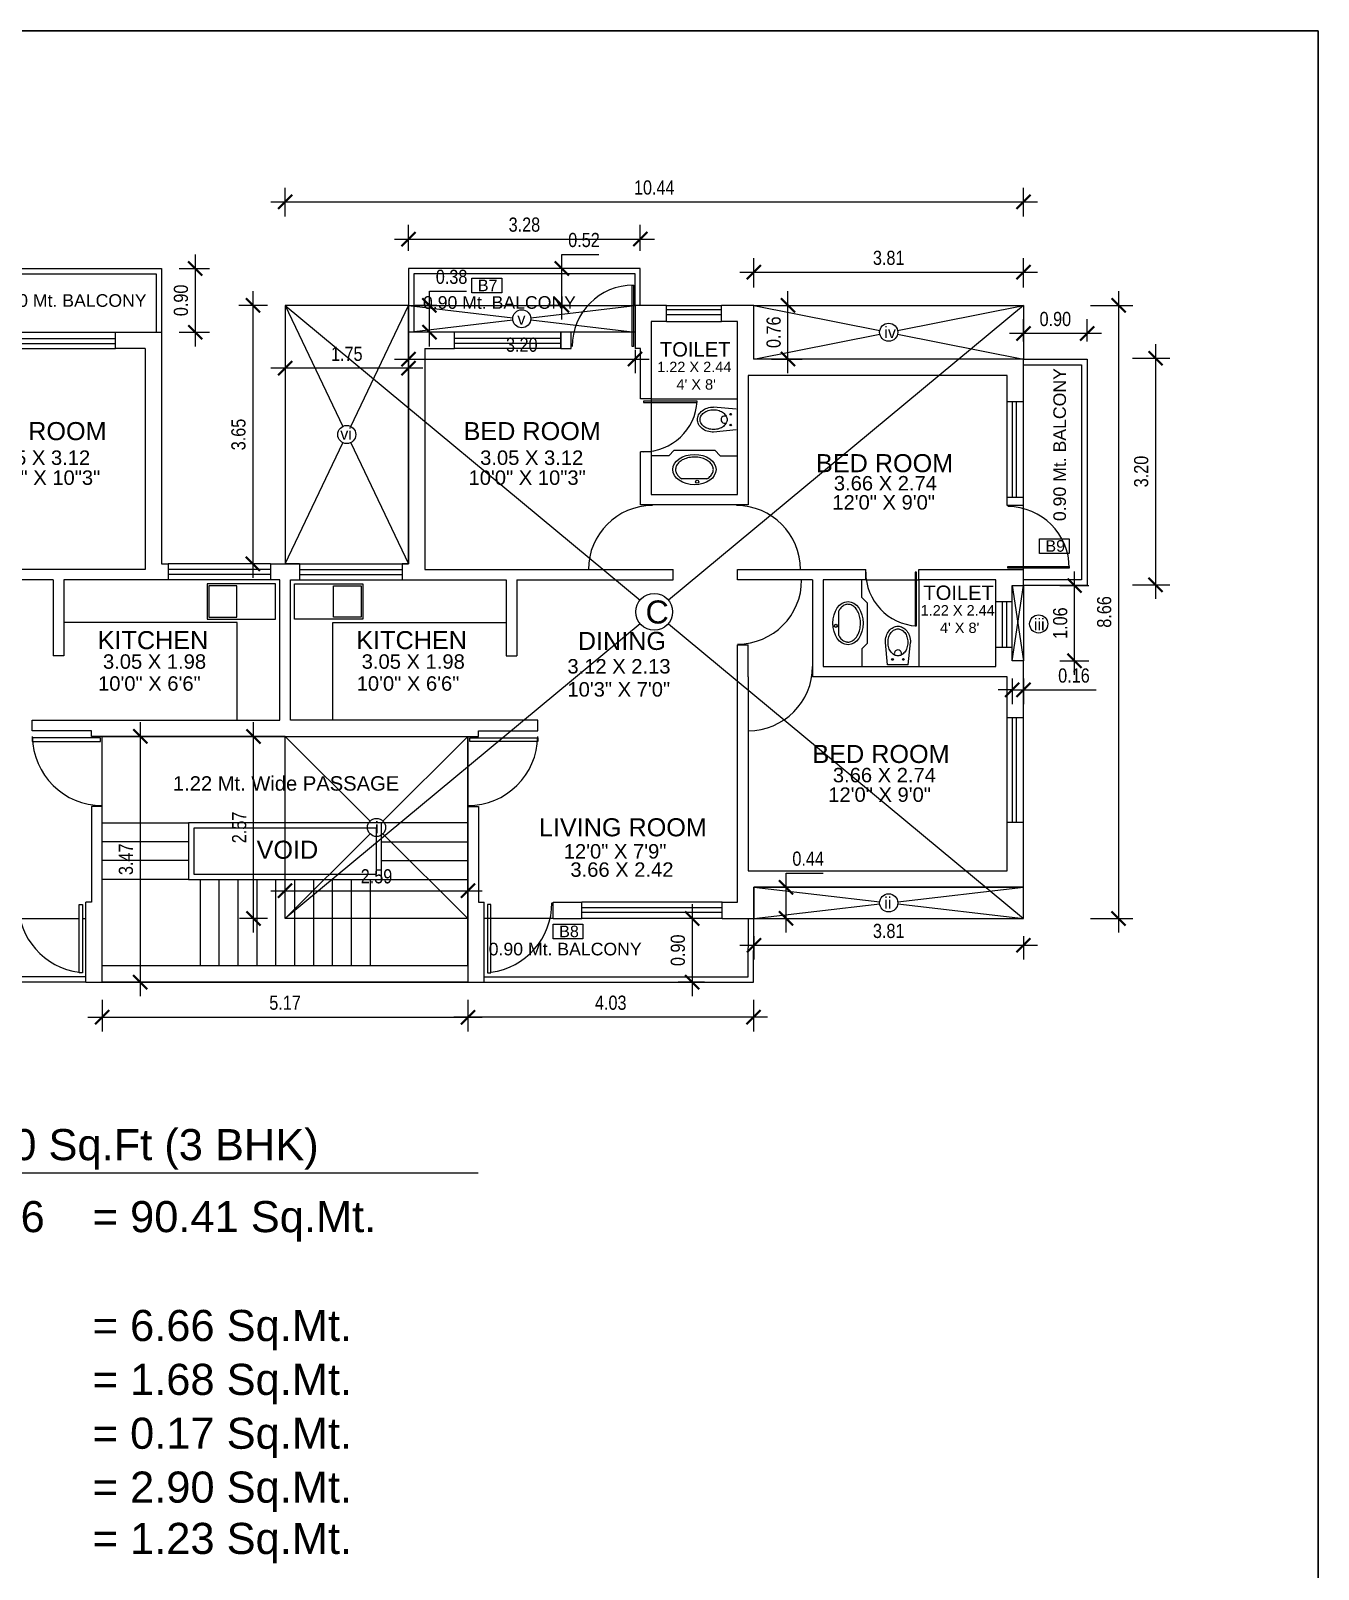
# Model space of a CAD drawing. Header units: metres. Extents: x -1441 to -394, y -133 to 518.
# Drawn here: x -540.41 to -522.22, y -46.44 to -24.71 of the extents above; entities that cross this region are included whole.
import ezdxf

# ---------------------------------------------------------------- set-up
doc = ezdxf.new("R2010")
doc.units = ezdxf.units.M
doc.header["$LTSCALE"] = 25.4
doc.header["$PDMODE"] = 3
doc.layers.get('0').update_dxf_attribs({"linetype": 'CONTINUOUS'})
doc.layers.get('DEFPOINTS').update_dxf_attribs({"linetype": 'CONTINUOUS'})
doc.layers.add('FUR', color=1, linetype='CONTINUOUS')
doc.styles.get("Standard").update_dxf_attribs({"font": 'ARIALN.TTF'})
doc.styles.add('STYLE3', font='arial.ttf')
doc.dimstyles.get("Standard").update_dxf_attribs({"dimscale": 0, "dimtxt": 0.2, "dimasz": 0.2, "dimexe": 0.2, "dimexo": 0.25, "dimgap": 0.1, "dimtad": 1, "dimtoh": 1, "dimzin": 0, "dimdsep": 46, "dimtxsty": 'Standard', "dimblk1": 'ARCHTICK', "dimblk2": 'ARCHTICK', "dimsah": 1, "dimcen": 0, "dimdle": 0.2, "dimclrd": 8, "dimclre": 8, "dimclrt": 3, "dimadec": 0, "dimazin": 0, "dimtfac": 1, "dimtmove": 0, "dimatfit": 3, "dimldrblk": 'ARCHTICK', "dimfxl": 25.4, "dimfrac": 1, "dimtolj": 1, "dimtzin": 0, "dimarcsym": 0})

# ---------------------------------------------------------------- blocks, each defined once
blk = doc.blocks.new('_ARCHTICK')
at = {"color": 0, "linetype": 'ByBlock', "const_width": 0.15}
blk.add_lwpolyline([(-0.5, -0.5), (0.5, 0.5)], dxfattribs=at)
blk = doc.blocks.new('*D97')
at = {"color": 8, "lineweight": -2, "transparency": 16777216}
for p, q in [((-526.382, -29.1), (-526.382, -28.787)), ((-525.482, -29.1), (-525.482, -28.787)), ((-525.282, -28.987), (-526.582, -28.987))]:
    blk.add_line(p, q, dxfattribs=at)
at = {"layer": 'DEFPOINTS', "color": 0, "transparency": 16777216}
for p in [(-526.382, -28.987), (-526.382, -29.35), (-525.482, -29.35)]:
    blk.add_point(p, dxfattribs=at)
at = {"color": 8, "lineweight": -2, "transparency": 16777216, "xscale": 0.2, "yscale": 0.2, "zscale": 0.2, "rotation": 180}
blk.add_blockref('_ARCHTICK', (-526.382, -28.987), dxfattribs=at)
at = {"color": 8, "lineweight": -2, "transparency": 16777216, "xscale": 0.2, "yscale": 0.2, "zscale": 0.2}
blk.add_blockref('_ARCHTICK', (-525.482, -28.987), dxfattribs=at)
at = {"color": 86, "transparency": 16777216, "insert": (-525.932, -28.784), "char_height": 0.2, "attachment_point": 5}
blk.add_mtext('\\A1;0.90', dxfattribs=at)
blk = doc.blocks.new('*D98')
at = {"color": 8, "lineweight": -2, "transparency": 16777216}
for p, q in [((-538.086, -27.87), (-538.086, -29.17)), ((-538.312, -28.07), (-537.886, -28.07)), ((-538.312, -28.97), (-537.886, -28.97))]:
    blk.add_line(p, q, dxfattribs=at)
at = {"layer": 'DEFPOINTS', "color": 0, "transparency": 16777216}
for p in [(-538.562, -28.07), (-538.562, -28.97), (-538.086, -28.97)]:
    blk.add_point(p, dxfattribs=at)
at = {"color": 8, "lineweight": -2, "transparency": 16777216, "xscale": 0.2, "yscale": 0.2, "zscale": 0.2}
for p, rotation in [((-538.086, -28.07), 90), ((-538.086, -28.97), 270)]:
    blk.add_blockref('_ARCHTICK', p, dxfattribs=dict(at, rotation=rotation))
at = {"color": 86, "transparency": 16777216, "insert": (-538.288, -28.52), "char_height": 0.2, "attachment_point": 5, "rotation": 90}
blk.add_mtext('\\A1;0.90', dxfattribs=at)
blk = doc.blocks.new('*D99')
at = {"color": 8, "lineweight": -2, "transparency": 16777216}
for p, q in [((-536.817, -37.001), (-536.817, -36.66)), ((-534.232, -37.001), (-534.232, -36.66)), ((-537.017, -36.86), (-534.032, -36.86))]:
    blk.add_line(p, q, dxfattribs=at)
at = {"layer": 'DEFPOINTS', "color": 0, "transparency": 16777216}
for p in [(-534.232, -36.86), (-536.817, -37.251), (-534.232, -37.251)]:
    blk.add_point(p, dxfattribs=at)
at = {"color": 8, "lineweight": -2, "transparency": 16777216, "xscale": 0.2, "yscale": 0.2, "zscale": 0.2, "rotation": 180}
blk.add_blockref('_ARCHTICK', (-536.817, -36.86), dxfattribs=at)
at = {"color": 8, "lineweight": -2, "transparency": 16777216, "xscale": 0.2, "yscale": 0.2, "zscale": 0.2}
blk.add_blockref('_ARCHTICK', (-534.232, -36.86), dxfattribs=at)
at = {"color": 86, "transparency": 16777216, "insert": (-535.525, -36.657), "char_height": 0.2, "attachment_point": 5}
blk.add_mtext('\\A1;2.59', dxfattribs=at)
blk = doc.blocks.new('*D100')
at = {"color": 8, "lineweight": -2, "transparency": 16777216}
for p, q in [((-537.262, -37.451), (-537.262, -34.48)), ((-537.067, -34.68), (-537.462, -34.68)), ((-537.067, -37.251), (-537.462, -37.251))]:
    blk.add_line(p, q, dxfattribs=at)
at = {"layer": 'DEFPOINTS', "color": 0, "transparency": 16777216}
for p in [(-537.262, -34.68), (-536.817, -34.68), (-536.817, -37.251)]:
    blk.add_point(p, dxfattribs=at)
at = {"color": 8, "lineweight": -2, "transparency": 16777216, "xscale": 0.2, "yscale": 0.2, "zscale": 0.2}
for p, rotation in [((-537.262, -34.68), 90), ((-537.262, -37.251), 270)]:
    blk.add_blockref('_ARCHTICK', p, dxfattribs=dict(at, rotation=rotation))
at = {"color": 86, "transparency": 16777216, "insert": (-537.465, -35.966), "char_height": 0.2, "attachment_point": 5, "rotation": 90}
blk.add_mtext('\\A1;2.57', dxfattribs=at)
blk = doc.blocks.new('*D101')
at = {"color": 8, "lineweight": -2, "transparency": 16777216}
for p, q in [((-537.272, -28.39), (-537.272, -32.44)), ((-537.067, -28.59), (-537.472, -28.59)), ((-537.067, -32.24), (-537.472, -32.24))]:
    blk.add_line(p, q, dxfattribs=at)
at = {"layer": 'DEFPOINTS', "color": 0, "transparency": 16777216}
for p in [(-536.817, -28.59), (-537.272, -32.24), (-536.817, -32.24)]:
    blk.add_point(p, dxfattribs=at)
at = {"color": 8, "lineweight": -2, "transparency": 16777216, "xscale": 0.2, "yscale": 0.2, "zscale": 0.2}
for p, rotation in [((-537.272, -28.59), 90), ((-537.272, -32.24), 270)]:
    blk.add_blockref('_ARCHTICK', p, dxfattribs=dict(at, rotation=rotation))
at = {"color": 86, "transparency": 16777216, "insert": (-537.475, -30.415), "char_height": 0.2, "attachment_point": 5, "rotation": 90}
blk.add_mtext('\\A1;3.65', dxfattribs=at)
blk = doc.blocks.new('*D102')
at = {"color": 8, "lineweight": -2, "transparency": 16777216}
for p, q in [((-536.817, -29.22), (-536.817, -29.678)), ((-535.072, -29.22), (-535.072, -29.678)), ((-534.872, -29.478), (-537.017, -29.478))]:
    blk.add_line(p, q, dxfattribs=at)
at = {"layer": 'DEFPOINTS', "color": 0, "transparency": 16777216}
for p in [(-536.817, -28.97), (-535.072, -28.97), (-536.817, -29.478)]:
    blk.add_point(p, dxfattribs=at)
at = {"color": 8, "lineweight": -2, "transparency": 16777216, "xscale": 0.2, "yscale": 0.2, "zscale": 0.2, "rotation": 180}
blk.add_blockref('_ARCHTICK', (-536.817, -29.478), dxfattribs=at)
at = {"color": 8, "lineweight": -2, "transparency": 16777216, "xscale": 0.2, "yscale": 0.2, "zscale": 0.2}
blk.add_blockref('_ARCHTICK', (-535.072, -29.478), dxfattribs=at)
at = {"color": 86, "transparency": 16777216, "insert": (-535.945, -29.276), "char_height": 0.2, "attachment_point": 5}
blk.add_mtext('\\A1;1.75', dxfattribs=at)
blk = doc.blocks.new('*D103')
at = {"color": 8, "lineweight": -2, "transparency": 16777216}
for p, q in [((-535.072, -29.22), (-535.072, -29.55)), ((-531.872, -29.22), (-531.872, -29.55)), ((-535.272, -29.35), (-531.672, -29.35))]:
    blk.add_line(p, q, dxfattribs=at)
at = {"layer": 'DEFPOINTS', "color": 0, "transparency": 16777216}
for p in [(-535.072, -28.97), (-531.872, -28.97), (-531.872, -29.35)]:
    blk.add_point(p, dxfattribs=at)
at = {"color": 8, "lineweight": -2, "transparency": 16777216, "xscale": 0.2, "yscale": 0.2, "zscale": 0.2, "rotation": 180}
blk.add_blockref('_ARCHTICK', (-535.072, -29.35), dxfattribs=at)
at = {"color": 8, "lineweight": -2, "transparency": 16777216, "xscale": 0.2, "yscale": 0.2, "zscale": 0.2}
blk.add_blockref('_ARCHTICK', (-531.872, -29.35), dxfattribs=at)
at = {"color": 86, "transparency": 16777216, "insert": (-533.472, -29.148), "char_height": 0.2, "attachment_point": 5}
blk.add_mtext('\\A1;3.20', dxfattribs=at)
blk = doc.blocks.new('*D104')
at = {"color": 8, "lineweight": -2, "transparency": 16777216}
for p, q in [((-530.192, -28.34), (-530.192, -27.922)), ((-526.382, -28.34), (-526.382, -27.922)), ((-530.392, -28.122), (-526.182, -28.122))]:
    blk.add_line(p, q, dxfattribs=at)
at = {"layer": 'DEFPOINTS', "color": 0, "transparency": 16777216}
for p in [(-526.382, -28.122), (-530.192, -28.59), (-526.382, -28.59)]:
    blk.add_point(p, dxfattribs=at)
at = {"color": 8, "lineweight": -2, "transparency": 16777216, "xscale": 0.2, "yscale": 0.2, "zscale": 0.2, "rotation": 180}
blk.add_blockref('_ARCHTICK', (-530.192, -28.122), dxfattribs=at)
at = {"color": 8, "lineweight": -2, "transparency": 16777216, "xscale": 0.2, "yscale": 0.2, "zscale": 0.2}
blk.add_blockref('_ARCHTICK', (-526.382, -28.122), dxfattribs=at)
at = {"color": 86, "transparency": 16777216, "insert": (-528.287, -27.92), "char_height": 0.2, "attachment_point": 5}
blk.add_mtext('\\A1;3.81', dxfattribs=at)
blk = doc.blocks.new('*D105')
at = {"color": 8, "lineweight": -2, "transparency": 16777216}
for p, q in [((-529.71, -29.55), (-529.71, -28.39)), ((-529.942, -28.59), (-529.51, -28.59)), ((-529.942, -29.35), (-529.51, -29.35))]:
    blk.add_line(p, q, dxfattribs=at)
at = {"layer": 'DEFPOINTS', "color": 0, "transparency": 16777216}
for p in [(-530.192, -28.59), (-529.71, -28.59), (-530.192, -29.35)]:
    blk.add_point(p, dxfattribs=at)
at = {"color": 8, "lineweight": -2, "transparency": 16777216, "xscale": 0.2, "yscale": 0.2, "zscale": 0.2}
for p, rotation in [((-529.71, -28.59), 90), ((-529.71, -29.35), 270)]:
    blk.add_blockref('_ARCHTICK', p, dxfattribs=dict(at, rotation=rotation))
at = {"color": 86, "transparency": 16777216, "insert": (-529.912, -28.97), "char_height": 0.2, "attachment_point": 5, "rotation": 90}
blk.add_mtext('\\A1;0.76', dxfattribs=at)
blk = doc.blocks.new('*D106')
at = {"color": 8, "lineweight": -2, "transparency": 16777216}
for p, q in [((-530.192, -37.501), (-530.192, -37.831)), ((-526.382, -37.501), (-526.382, -37.831)), ((-530.392, -37.631), (-526.182, -37.631))]:
    blk.add_line(p, q, dxfattribs=at)
at = {"layer": 'DEFPOINTS', "color": 0, "transparency": 16777216}
for p in [(-530.192, -37.251), (-526.382, -37.251), (-526.382, -37.631)]:
    blk.add_point(p, dxfattribs=at)
at = {"color": 8, "lineweight": -2, "transparency": 16777216, "xscale": 0.2, "yscale": 0.2, "zscale": 0.2, "rotation": 180}
blk.add_blockref('_ARCHTICK', (-530.192, -37.631), dxfattribs=at)
at = {"color": 8, "lineweight": -2, "transparency": 16777216, "xscale": 0.2, "yscale": 0.2, "zscale": 0.2}
blk.add_blockref('_ARCHTICK', (-526.382, -37.631), dxfattribs=at)
at = {"color": 86, "transparency": 16777216, "insert": (-528.287, -37.429), "char_height": 0.2, "attachment_point": 5}
blk.add_mtext('\\A1;3.81', dxfattribs=at)
blk = doc.blocks.new('*D107')
at = {"color": 8, "lineweight": -2, "transparency": 16777216}
for p, q in [((-529.738, -36.81), (-529.738, -36.61)), ((-529.738, -36.61), (-529.212, -36.61)), ((-529.942, -36.81), (-529.538, -36.81)), ((-529.738, -37.451), (-529.738, -36.81)), ((-529.942, -37.251), (-529.538, -37.251))]:
    blk.add_line(p, q, dxfattribs=at)
at = {"layer": 'DEFPOINTS', "color": 0, "transparency": 16777216}
for p in [(-530.192, -36.81), (-529.738, -36.81), (-530.192, -37.251)]:
    blk.add_point(p, dxfattribs=at)
at = {"color": 8, "lineweight": -2, "transparency": 16777216, "xscale": 0.2, "yscale": 0.2, "zscale": 0.2}
for p, rotation in [((-529.738, -36.81), 90), ((-529.738, -37.251), 270)]:
    blk.add_blockref('_ARCHTICK', p, dxfattribs=dict(at, rotation=rotation))
at = {"color": 86, "transparency": 16777216, "insert": (-529.425, -36.408), "char_height": 0.2, "attachment_point": 5}
blk.add_mtext('\\A1;0.44', dxfattribs=at)
blk = doc.blocks.new('*D108')
at = {"color": 8, "lineweight": -2, "transparency": 16777216}
for p, q in [((-526.542, -33.86), (-526.542, -34.223)), ((-526.382, -33.86), (-526.382, -34.223)), ((-526.542, -34.023), (-526.742, -34.023)), ((-526.542, -34.023), (-526.382, -34.023)), ((-526.382, -34.023), (-525.356, -34.023))]:
    blk.add_line(p, q, dxfattribs=at)
at = {"layer": 'DEFPOINTS', "color": 0, "transparency": 16777216}
for p in [(-526.542, -33.61), (-526.382, -33.61), (-526.382, -34.023)]:
    blk.add_point(p, dxfattribs=at)
at = {"color": 8, "lineweight": -2, "transparency": 16777216, "xscale": 0.2, "yscale": 0.2, "zscale": 0.2}
blk.add_blockref('_ARCHTICK', (-526.542, -34.023), dxfattribs=at)
at = {"color": 8, "lineweight": -2, "transparency": 16777216, "xscale": 0.2, "yscale": 0.2, "zscale": 0.2, "rotation": 180}
blk.add_blockref('_ARCHTICK', (-526.382, -34.023), dxfattribs=at)
at = {"color": 86, "transparency": 16777216, "insert": (-525.669, -33.821), "char_height": 0.2, "attachment_point": 5}
blk.add_mtext('\\A1;0.16', dxfattribs=at)
blk = doc.blocks.new('*D109')
at = {"color": 8, "lineweight": -2, "transparency": 16777216}
for p, q in [((-525.661, -33.81), (-525.661, -32.35)), ((-525.869, -32.55), (-525.461, -32.55)), ((-525.869, -33.61), (-525.461, -33.61))]:
    blk.add_line(p, q, dxfattribs=at)
at = {"layer": 'DEFPOINTS', "color": 0, "transparency": 16777216}
for p in [(-526.119, -32.55), (-525.661, -32.55), (-526.119, -33.61)]:
    blk.add_point(p, dxfattribs=at)
at = {"color": 8, "lineweight": -2, "transparency": 16777216, "xscale": 0.2, "yscale": 0.2, "zscale": 0.2}
for p, rotation in [((-525.661, -32.55), 90), ((-525.661, -33.61), 270)]:
    blk.add_blockref('_ARCHTICK', p, dxfattribs=dict(at, rotation=rotation))
at = {"color": 86, "transparency": 16777216, "insert": (-525.863, -33.08), "char_height": 0.2, "attachment_point": 5, "rotation": 90}
blk.add_mtext('\\A1;1.06', dxfattribs=at)
blk = doc.blocks.new('*D110')
at = {"color": 8, "lineweight": -2, "transparency": 16777216}
for p, q in [((-536.817, -27.337), (-536.817, -26.928)), ((-526.382, -27.337), (-526.382, -26.928)), ((-537.017, -27.128), (-526.182, -27.128))]:
    blk.add_line(p, q, dxfattribs=at)
at = {"layer": 'DEFPOINTS', "color": 0, "transparency": 16777216}
for p in [(-526.382, -27.128), (-536.817, -27.587), (-526.382, -27.587)]:
    blk.add_point(p, dxfattribs=at)
at = {"color": 8, "lineweight": -2, "transparency": 16777216, "xscale": 0.2, "yscale": 0.2, "zscale": 0.2, "rotation": 180}
blk.add_blockref('_ARCHTICK', (-536.817, -27.128), dxfattribs=at)
at = {"color": 8, "lineweight": -2, "transparency": 16777216, "xscale": 0.2, "yscale": 0.2, "zscale": 0.2}
blk.add_blockref('_ARCHTICK', (-526.382, -27.128), dxfattribs=at)
at = {"color": 86, "transparency": 16777216, "insert": (-531.6, -26.926), "char_height": 0.2, "attachment_point": 5}
blk.add_mtext('\\A1;10.44', dxfattribs=at)
blk = doc.blocks.new('*D111')
at = {"color": 8, "lineweight": -2, "transparency": 16777216}
for p, q in [((-525.039, -28.39), (-525.039, -37.451)), ((-525.433, -28.59), (-524.839, -28.59)), ((-525.433, -37.251), (-524.839, -37.251))]:
    blk.add_line(p, q, dxfattribs=at)
at = {"layer": 'DEFPOINTS', "color": 0, "transparency": 16777216}
for p in [(-525.683, -28.59), (-525.683, -37.251), (-525.039, -37.251)]:
    blk.add_point(p, dxfattribs=at)
at = {"color": 8, "lineweight": -2, "transparency": 16777216, "xscale": 0.2, "yscale": 0.2, "zscale": 0.2}
for p, rotation in [((-525.039, -28.59), 90), ((-525.039, -37.251), 270)]:
    blk.add_blockref('_ARCHTICK', p, dxfattribs=dict(at, rotation=rotation))
at = {"color": 86, "transparency": 16777216, "insert": (-525.241, -32.921), "char_height": 0.2, "attachment_point": 5, "rotation": 90}
blk.add_mtext('\\A1;8.66', dxfattribs=at)
blk = doc.blocks.new('*D112')
at = {"color": 8, "lineweight": -2, "transparency": 16777216}
for p, q in [((-539.402, -38.401), (-539.402, -38.846)), ((-534.232, -38.401), (-534.232, -38.846)), ((-539.602, -38.646), (-534.032, -38.646))]:
    blk.add_line(p, q, dxfattribs=at)
at = {"layer": 'DEFPOINTS', "color": 0, "transparency": 16777216}
for p in [(-539.402, -38.151), (-534.232, -38.151), (-534.232, -38.646)]:
    blk.add_point(p, dxfattribs=at)
at = {"color": 8, "lineweight": -2, "transparency": 16777216, "xscale": 0.2, "yscale": 0.2, "zscale": 0.2, "rotation": 180}
blk.add_blockref('_ARCHTICK', (-539.402, -38.646), dxfattribs=at)
at = {"color": 8, "lineweight": -2, "transparency": 16777216, "xscale": 0.2, "yscale": 0.2, "zscale": 0.2}
blk.add_blockref('_ARCHTICK', (-534.232, -38.646), dxfattribs=at)
at = {"color": 86, "transparency": 16777216, "insert": (-536.817, -38.443), "char_height": 0.2, "attachment_point": 5}
blk.add_mtext('\\A1;5.17', dxfattribs=at)
blk = doc.blocks.new('*D113')
at = {"color": 8, "lineweight": -2, "transparency": 16777216}
for p, q in [((-538.863, -34.48), (-538.863, -38.351)), ((-539.152, -34.68), (-538.663, -34.68)), ((-539.152, -38.151), (-538.663, -38.151))]:
    blk.add_line(p, q, dxfattribs=at)
at = {"layer": 'DEFPOINTS', "color": 0, "transparency": 16777216}
for p in [(-539.402, -34.68), (-539.402, -38.151), (-538.863, -38.151)]:
    blk.add_point(p, dxfattribs=at)
at = {"color": 8, "lineweight": -2, "transparency": 16777216, "xscale": 0.2, "yscale": 0.2, "zscale": 0.2}
for p, rotation in [((-538.863, -34.68), 90), ((-538.863, -38.151), 270)]:
    blk.add_blockref('_ARCHTICK', p, dxfattribs=dict(at, rotation=rotation))
at = {"color": 86, "transparency": 16777216, "insert": (-539.065, -36.416), "char_height": 0.2, "attachment_point": 5, "rotation": 90}
blk.add_mtext('\\A1;3.47', dxfattribs=at)
blk = doc.blocks.new('*D114')
at = {"color": 8, "lineweight": -2, "transparency": 16777216}
for p, q in [((-534.232, -38.401), (-534.232, -38.846)), ((-530.198, -38.401), (-530.198, -38.846)), ((-529.998, -38.646), (-534.432, -38.646))]:
    blk.add_line(p, q, dxfattribs=at)
at = {"layer": 'DEFPOINTS', "color": 0, "transparency": 16777216}
for p in [(-534.232, -38.151), (-530.198, -38.151), (-534.232, -38.646)]:
    blk.add_point(p, dxfattribs=at)
at = {"color": 8, "lineweight": -2, "transparency": 16777216, "xscale": 0.2, "yscale": 0.2, "zscale": 0.2, "rotation": 180}
blk.add_blockref('_ARCHTICK', (-534.232, -38.646), dxfattribs=at)
at = {"color": 8, "lineweight": -2, "transparency": 16777216, "xscale": 0.2, "yscale": 0.2, "zscale": 0.2}
blk.add_blockref('_ARCHTICK', (-530.198, -38.646), dxfattribs=at)
at = {"color": 86, "transparency": 16777216, "insert": (-532.215, -38.443), "char_height": 0.2, "attachment_point": 5}
blk.add_mtext('\\A1;4.03', dxfattribs=at)
blk = doc.blocks.new('*D115')
at = {"color": 8, "lineweight": -2, "transparency": 16777216}
for p, q in [((-531.064, -37.051), (-531.064, -38.351)), ((-530.889, -37.251), (-531.264, -37.251)), ((-530.889, -38.151), (-531.264, -38.151))]:
    blk.add_line(p, q, dxfattribs=at)
at = {"layer": 'DEFPOINTS', "color": 0, "transparency": 16777216}
for p in [(-530.639, -37.251), (-531.064, -38.151), (-530.639, -38.151)]:
    blk.add_point(p, dxfattribs=at)
at = {"color": 8, "lineweight": -2, "transparency": 16777216, "xscale": 0.2, "yscale": 0.2, "zscale": 0.2}
for p, rotation in [((-531.064, -37.251), 90), ((-531.064, -38.151), 270)]:
    blk.add_blockref('_ARCHTICK', p, dxfattribs=dict(at, rotation=rotation))
at = {"color": 86, "transparency": 16777216, "insert": (-531.266, -37.701), "char_height": 0.2, "attachment_point": 5, "rotation": 90}
blk.add_mtext('\\A1;0.90', dxfattribs=at)
blk = doc.blocks.new('*D116')
at = {"color": 8, "lineweight": -2, "transparency": 16777216}
for p, q in [((-535.072, -27.82), (-535.072, -27.454)), ((-531.797, -27.82), (-531.797, -27.454)), ((-535.272, -27.654), (-531.597, -27.654))]:
    blk.add_line(p, q, dxfattribs=at)
at = {"layer": 'DEFPOINTS', "color": 0, "transparency": 16777216}
for p in [(-531.797, -27.654), (-535.072, -28.07), (-531.797, -28.07)]:
    blk.add_point(p, dxfattribs=at)
at = {"color": 8, "lineweight": -2, "transparency": 16777216, "xscale": 0.2, "yscale": 0.2, "zscale": 0.2, "rotation": 180}
blk.add_blockref('_ARCHTICK', (-535.072, -27.654), dxfattribs=at)
at = {"color": 8, "lineweight": -2, "transparency": 16777216, "xscale": 0.2, "yscale": 0.2, "zscale": 0.2}
blk.add_blockref('_ARCHTICK', (-531.797, -27.654), dxfattribs=at)
at = {"color": 86, "transparency": 16777216, "insert": (-533.435, -27.451), "char_height": 0.2, "attachment_point": 5}
blk.add_mtext('\\A1;3.28', dxfattribs=at)
blk = doc.blocks.new('*D117')
at = {"color": 8, "lineweight": -2, "transparency": 16777216}
for p, q in [((-534.777, -28.59), (-534.777, -28.39)), ((-534.777, -28.39), (-534.251, -28.39)), ((-534.672, -28.59), (-534.977, -28.59)), ((-534.777, -29.17), (-534.777, -28.59)), ((-534.672, -28.97), (-534.977, -28.97))]:
    blk.add_line(p, q, dxfattribs=at)
at = {"layer": 'DEFPOINTS', "color": 0, "transparency": 16777216}
for p in [(-534.777, -28.59), (-534.422, -28.59), (-534.422, -28.97)]:
    blk.add_point(p, dxfattribs=at)
at = {"color": 8, "lineweight": -2, "transparency": 16777216, "xscale": 0.2, "yscale": 0.2, "zscale": 0.2}
for p, rotation in [((-534.777, -28.59), 90), ((-534.777, -28.97), 270)]:
    blk.add_blockref('_ARCHTICK', p, dxfattribs=dict(at, rotation=rotation))
at = {"color": 86, "transparency": 16777216, "insert": (-534.464, -28.188), "char_height": 0.2, "attachment_point": 5}
blk.add_mtext('\\A1;0.38', dxfattribs=at)
blk = doc.blocks.new('*D118')
at = {"color": 8, "lineweight": -2, "transparency": 16777216}
for p, q in [((-532.905, -28.07), (-532.905, -27.87)), ((-532.905, -27.87), (-532.381, -27.87)), ((-532.786, -28.07), (-533.105, -28.07)), ((-532.905, -28.79), (-532.905, -28.07)), ((-532.786, -28.59), (-533.105, -28.59))]:
    blk.add_line(p, q, dxfattribs=at)
at = {"layer": 'DEFPOINTS', "color": 0, "transparency": 16777216}
for p in [(-532.905, -28.07), (-532.536, -28.07), (-532.536, -28.59)]:
    blk.add_point(p, dxfattribs=at)
at = {"color": 8, "lineweight": -2, "transparency": 16777216, "xscale": 0.2, "yscale": 0.2, "zscale": 0.2}
for p, rotation in [((-532.905, -28.07), 90), ((-532.905, -28.59), 270)]:
    blk.add_blockref('_ARCHTICK', p, dxfattribs=dict(at, rotation=rotation))
at = {"color": 86, "transparency": 16777216, "insert": (-532.593, -27.668), "char_height": 0.2, "attachment_point": 5}
blk.add_mtext('\\A1;0.52', dxfattribs=at)
blk = doc.blocks.new('*D119')
at = {"color": 8, "lineweight": -2, "transparency": 16777216}
for p, q in [((-524.841, -29.338), (-524.316, -29.338)), ((-524.516, -29.138), (-524.516, -32.738)), ((-524.841, -32.538), (-524.316, -32.538))]:
    blk.add_line(p, q, dxfattribs=at)
at = {"layer": 'DEFPOINTS', "color": 0, "transparency": 16777216}
for p in [(-525.091, -29.338), (-525.091, -32.538), (-524.516, -32.538)]:
    blk.add_point(p, dxfattribs=at)
at = {"color": 8, "lineweight": -2, "transparency": 16777216, "xscale": 0.2, "yscale": 0.2, "zscale": 0.2}
for p, rotation in [((-524.516, -29.338), 90), ((-524.516, -32.538), 270)]:
    blk.add_blockref('_ARCHTICK', p, dxfattribs=dict(at, rotation=rotation))
at = {"color": 86, "transparency": 16777216, "insert": (-524.718, -30.938), "char_height": 0.2, "attachment_point": 5, "rotation": 90}
blk.add_mtext('\\A1;3.20', dxfattribs=at)

msp = doc.modelspace()

# ---------------------------------------------------------------- linework, layer by layer
at = {"color": 8}
for p, q in [((-536.817, -28.59), (-536, -30.3)), ((-536.817, -28.59), (-531.8, -32.755)), ((-535.889, -30.3), (-535.072, -28.59)), ((-535.072, -28.59), (-533.599, -28.765)), ((-533.345, -28.765), (-531.872, -28.59)), ((-531.426, -28.59), (-530.65, -28.59)), ((-526.382, -28.59), (-531.4, -32.755)), ((-530.192, -28.59), (-528.413, -28.945)), ((-528.161, -28.945), (-526.382, -28.59)), ((-535.072, -28.97), (-533.599, -28.795)), ((-533.345, -28.795), (-531.872, -28.97)), ((-531.426, -28.82), (-530.65, -28.82)), ((-532.918, -29.2), (-532.918, -28.97)), ((-531.914, -28.97), (-532.772, -28.97)), ((-531.872, -28.97), (-531.893, -28.97)), ((-530.192, -29.35), (-528.413, -28.995)), ((-528.161, -28.995), (-526.382, -29.35)), ((-531.642, -29.91), (-531.642, -30.66)), ((-531.642, -29.91), (-530.422, -29.91)), ((-526.612, -31.303), (-526.612, -29.955)), ((-526.382, -31.303), (-526.382, -29.955)), ((-536.817, -32.24), (-536, -30.531)), ((-535.889, -30.531), (-535.072, -32.24)), ((-531.394, -30.714), (-531.318, -30.637)), ((-531.318, -30.637), (-530.746, -30.637)), ((-530.67, -30.714), (-530.746, -30.637)), ((-531.394, -30.714), (-531.642, -30.714)), ((-530.67, -30.714), (-530.422, -30.714)), ((-537.023, -32.24), (-538.47, -32.24)), ((-536.611, -32.24), (-535.164, -32.24)), ((-537.023, -32.47), (-538.47, -32.47)), ((-536.611, -32.47), (-535.164, -32.47)), ((-528.666, -32.718), (-528.666, -32.47)), ((-528.612, -32.47), (-527.862, -32.47)), ((-527.862, -32.47), (-527.862, -33.69)), ((-526.542, -33.61), (-526.382, -32.55)), ((-526.542, -32.55), (-526.382, -33.61)), ((-528.666, -32.718), (-528.589, -32.794)), ((-528.589, -32.794), (-528.589, -33.366)), ((-526.772, -33.422), (-526.772, -32.779)), ((-526.542, -33.422), (-526.542, -32.779)), ((-531.8, -33.087), (-536.817, -37.251)), ((-531.4, -33.087), (-526.382, -37.251)), ((-528.666, -33.442), (-528.589, -33.366)), ((-528.666, -33.442), (-528.666, -33.69)), ((-526.612, -35.894), (-526.612, -34.415)), ((-526.382, -35.894), (-526.382, -34.415)), ((-539.402, -35.67), (-539.402, -34.68)), ((-536.817, -34.68), (-535.615, -35.875)), ((-535.434, -35.875), (-534.232, -34.68)), ((-534.232, -35.67), (-534.232, -34.68)), ((-539.402, -35.9), (-538.182, -35.9)), ((-536.817, -37.251), (-535.615, -36.056)), ((-534.232, -35.9), (-535.452, -35.9)), ((-534.232, -35.9), (-535.452, -35.9)), ((-535.434, -36.056), (-534.232, -37.251)), ((-538.182, -36.167), (-539.402, -36.167)), ((-535.452, -36.167), (-534.232, -36.167)), ((-538.182, -36.434), (-539.402, -36.434)), ((-535.452, -36.434), (-534.232, -36.434)), ((-538.182, -36.701), (-539.402, -36.701)), ((-538.019, -36.701), (-538.019, -37.921)), ((-537.752, -36.701), (-537.752, -37.921)), ((-537.485, -36.701), (-537.485, -37.921)), ((-537.218, -36.701), (-537.218, -37.921)), ((-536.951, -36.701), (-536.951, -37.921)), ((-536.684, -36.701), (-536.684, -37.921)), ((-536.417, -36.701), (-536.417, -37.921)), ((-536.15, -36.701), (-536.15, -37.921)), ((-535.883, -36.701), (-535.883, -37.921)), ((-535.616, -36.701), (-535.616, -37.921)), ((-535.452, -36.701), (-534.232, -36.701)), ((-530.192, -36.81), (-528.414, -37.016)), ((-528.16, -37.016), (-526.382, -36.81)), ((-530.639, -37.021), (-532.621, -37.021)), ((-530.192, -37.251), (-528.414, -37.045)), ((-528.16, -37.045), (-526.382, -37.251)), ((-540.605, -37.251), (-539.727, -37.251)), ((-539.679, -37.251), (-539.632, -37.251)), ((-533.029, -37.251), (-534.002, -37.251)), ((-530.639, -37.251), (-532.621, -37.251)), ((-539.632, -38.151), (-543.442, -38.151)), ((-533.718, -38.151), (-530.198, -38.151))]:
    msp.add_line(p, q, dxfattribs=at)
at = {"color": 7}
for p, q in [((-531.426, -28.59), (-531.872, -28.59)), ((-531.872, -28.59), (-531.872, -29.2)), ((-531.426, -28.82), (-531.426, -28.59)), ((-530.192, -28.59), (-530.65, -28.59)), ((-530.65, -28.82), (-530.65, -28.59)), ((-530.192, -29.35), (-530.192, -28.59)), ((-539.212, -28.97), (-538.562, -28.97)), ((-539.212, -29.2), (-539.212, -28.97)), ((-538.562, -28.97), (-538.562, -32.24)), ((-535.072, -28.97), (-535.072, -32.24)), ((-534.422, -28.97), (-535.072, -28.97)), ((-534.422, -29.2), (-534.422, -28.97)), ((-538.792, -29.2), (-539.212, -29.2)), ((-534.842, -29.2), (-534.422, -29.2)), ((-531.792, -29.2), (-531.872, -29.2)), ((-526.382, -29.35), (-530.192, -29.35)), ((-526.382, -29.955), (-526.382, -29.35)), ((-531.642, -29.91), (-531.792, -29.91)), ((-526.382, -29.955), (-526.612, -29.955)), ((-531.642, -30.66), (-531.792, -30.66)), ((-530.856, -31.041), (-531.208, -31.041)), ((-526.382, -31.303), (-526.612, -31.303)), ((-526.612, -31.42), (-526.612, -31.303)), ((-526.382, -31.42), (-526.612, -31.42)), ((-526.382, -32.28), (-526.382, -31.303)), ((-538.562, -32.24), (-538.47, -32.24)), ((-538.47, -32.24), (-538.47, -32.47)), ((-537.023, -32.24), (-536.817, -32.24)), ((-537.023, -32.24), (-537.023, -32.47)), ((-536.611, -32.24), (-536.817, -32.24)), ((-536.611, -32.24), (-536.611, -32.47)), ((-535.072, -32.24), (-535.164, -32.24)), ((-535.164, -32.24), (-535.164, -32.47)), ((-531.332, -32.47), (-531.332, -32.32)), ((-528.612, -32.47), (-528.612, -32.32)), ((-527.862, -32.47), (-527.862, -32.32)), ((-526.382, -32.55), (-526.382, -32.301)), ((-540.092, -32.47), (-542.302, -32.47)), ((-540.092, -32.47), (-540.092, -33.54)), ((-533.542, -32.47), (-531.332, -32.47)), ((-533.542, -32.47), (-533.542, -33.54)), ((-529.362, -32.47), (-529.362, -33.84)), ((-526.542, -32.779), (-526.542, -32.55)), ((-526.542, -32.55), (-526.382, -32.55)), ((-528.993, -33.256), (-528.993, -32.904)), ((-530.422, -37.021), (-530.422, -33.387)), ((-530.422, -33.387), (-530.272, -33.387)), ((-530.272, -33.84), (-530.272, -33.387)), ((-526.542, -33.422), (-526.772, -33.422)), ((-526.542, -33.61), (-526.542, -33.422)), ((-539.942, -33.54), (-540.092, -33.54)), ((-533.692, -33.54), (-533.542, -33.54)), ((-526.382, -33.61), (-526.542, -33.61)), ((-526.382, -34.415), (-526.382, -33.61)), ((-526.382, -34.415), (-526.612, -34.415)), ((-539.552, -34.68), (-539.552, -34.6)), ((-536.817, -34.68), (-539.552, -34.68)), ((-536.817, -34.68), (-534.082, -34.68)), ((-534.082, -34.68), (-534.082, -34.6)), ((-539.552, -35.67), (-539.552, -37.021)), ((-539.402, -35.67), (-539.552, -35.67)), ((-539.402, -37.921), (-539.402, -35.67)), ((-534.232, -35.67), (-534.082, -35.67)), ((-534.232, -37.921), (-534.232, -35.67)), ((-534.082, -35.67), (-534.082, -37.021)), ((-526.382, -35.894), (-526.612, -35.894)), ((-526.382, -36.81), (-526.382, -35.894)), ((-530.192, -36.81), (-526.382, -36.81)), ((-539.632, -38.151), (-539.632, -37.021)), ((-539.552, -37.021), (-539.632, -37.021)), ((-534.082, -37.021), (-534.002, -37.021)), ((-534.002, -38.151), (-534.002, -37.021)), ((-533.029, -37.251), (-533.029, -37.021)), ((-533.029, -37.021), (-532.621, -37.021)), ((-532.621, -37.251), (-532.621, -37.021)), ((-530.639, -37.021), (-530.422, -37.021)), ((-530.639, -37.251), (-530.639, -37.021)), ((-534.002, -38.151), (-534.002, -37.251)), ((-533.029, -37.251), (-532.621, -37.251)), ((-534.232, -37.921), (-539.402, -37.921)), ((-539.632, -38.151), (-534.002, -38.151)), ((-547.144, -40.844), (-534.086, -40.844))]:
    msp.add_line(p, q, dxfattribs=at)
at = {"color": 5}
for p, q in [((-531.426, -28.65), (-530.65, -28.65)), ((-531.426, -28.72), (-530.65, -28.72)), ((-526.536, -31.303), (-526.536, -29.955)), ((-526.48, -31.303), (-526.48, -29.955)), ((-537.023, -32.321), (-538.47, -32.321)), ((-536.611, -32.321), (-535.164, -32.321)), ((-537.023, -32.391), (-538.47, -32.391)), ((-536.611, -32.391), (-535.164, -32.391)), ((-526.678, -33.422), (-526.678, -32.779)), ((-526.617, -33.422), (-526.617, -32.779)), ((-526.536, -35.894), (-526.536, -34.415)), ((-526.482, -35.894), (-526.482, -34.415)), ((-530.639, -37.099), (-532.621, -37.099)), ((-530.639, -37.166), (-532.621, -37.166))]:
    msp.add_line(p, q, dxfattribs=at)
at = {"lineweight": 30}
msp.add_lwpolyline([(-522.217, -24.711), (-582.439, -24.711), (-582.439, -64.753), (-522.217, -64.753)], close=True, dxfattribs=at)
at = {"color": 8}
for points in [[(-541.837, -28.59), (-541.837, -28.07), (-538.562, -28.07), (-538.562, -28.97)], [(-541.762, -28.59), (-541.762, -28.145), (-538.637, -28.145), (-538.637, -28.97)], [(-531.797, -28.59), (-531.797, -28.07), (-535.072, -28.07), (-535.072, -28.97)], [(-531.872, -28.59), (-531.872, -28.145), (-534.997, -28.145), (-534.997, -28.97)], [(-540.716, -28.97), (-539.212, -28.97)], [(-532.918, -28.97), (-534.422, -28.97)], [(-540.716, -29.2), (-539.212, -29.2)], [(-532.918, -29.2), (-534.422, -29.2)], [(-526.382, -29.35), (-525.482, -29.35), (-525.482, -32.55), (-526.382, -32.55)], [(-526.382, -29.43), (-525.562, -29.43), (-525.562, -32.47), (-526.382, -32.47)], [(-537.492, -34.45), (-537.492, -33.07), (-539.942, -33.07)], [(-536.142, -34.45), (-536.142, -33.07), (-533.692, -33.07)], [(-539.638, -38.076), (-543.368, -38.076), (-543.373, -37.251)], [(-534.002, -38.151), (-530.198, -38.151), (-530.192, -37.251)], [(-534.002, -38.076), (-530.272, -38.076), (-530.267, -37.251)]]:
    msp.add_lwpolyline(points, dxfattribs=at)
for points in [[(-534.178, -28.206), (-533.755, -28.206), (-533.755, -28.414), (-534.178, -28.414)], [(-526.158, -31.887), (-525.735, -31.887), (-525.735, -32.094), (-526.158, -32.094)], [(-536.952, -32.524), (-537.918, -32.524), (-537.918, -33.024), (-536.952, -33.024)], [(-537.5, -32.551), (-537.894, -32.551), (-537.894, -32.996), (-537.5, -32.996)], [(-536.682, -32.524), (-535.716, -32.524), (-535.716, -33.024), (-536.682, -33.024)], [(-536.134, -32.551), (-535.74, -32.551), (-535.74, -32.996), (-536.134, -32.996)], [(-539.426, -34.701), (-540.389, -34.701), (-540.389, -34.75), (-539.426, -34.75)], [(-534.208, -34.701), (-533.245, -34.701), (-533.245, -34.75), (-534.208, -34.75)], [(-533.029, -37.332), (-532.607, -37.332), (-532.607, -37.539), (-533.029, -37.539)]]:
    msp.add_lwpolyline(points, close=True, dxfattribs=at)
at = {"color": 7}
for points in [[(-531.893, -29.173), (-531.914, -29.173), (-531.914, -28.305), (-531.893, -28.305)], [(-532.772, -28.97), (-532.918, -28.97), (-532.918, -29.2), (-532.772, -29.2)], [(-531.754, -29.943), (-531.754, -29.963), (-530.994, -29.963), (-530.994, -29.943)], [(-527.895, -32.358), (-527.915, -32.358), (-527.915, -33.119), (-527.895, -33.119)], [(-526.603, -32.301), (-526.603, -32.28), (-525.735, -32.28), (-525.735, -32.301)], [(-535.452, -35.9), (-538.182, -35.9), (-538.182, -36.701), (-535.452, -36.701)], [(-535.527, -35.975), (-538.107, -35.975), (-538.107, -36.626), (-535.527, -36.626)], [(-539.679, -37.056), (-539.679, -38.019), (-539.727, -38.019), (-539.727, -37.056)], [(-533.956, -37.056), (-533.956, -38.019), (-533.907, -38.019), (-533.907, -37.056)]]:
    msp.add_lwpolyline(points, close=True, dxfattribs=at)
at = {"color": 1}
for points in [[(-535.072, -28.59), (-536.817, -28.59), (-536.817, -32.24), (-535.072, -32.24)], [(-535.072, -28.59), (-531.872, -28.59), (-531.872, -28.97), (-535.072, -28.97)], [(-530.192, -28.59), (-526.382, -28.59), (-526.382, -29.35), (-530.192, -29.35)], [(-526.542, -32.55), (-526.382, -32.55), (-526.382, -33.61), (-526.542, -33.61)], [(-536.817, -34.68), (-534.232, -34.68), (-534.232, -37.251), (-536.817, -37.251)], [(-526.382, -36.81), (-530.192, -36.81), (-530.192, -37.251), (-526.382, -37.251)]]:
    msp.add_lwpolyline(points, close=True, dxfattribs=at)
at = {"color": 7}
for points in [[(-531.642, -30.66), (-531.642, -31.26), (-530.422, -31.26), (-530.422, -28.82), (-530.65, -28.82)], [(-531.426, -28.82), (-531.642, -28.82), (-531.642, -29.91)], [(-538.792, -29.2), (-538.792, -32.32), (-542.302, -32.32)], [(-534.842, -29.2), (-534.842, -32.32), (-531.332, -32.32)], [(-531.792, -29.91), (-531.792, -29.2)], [(-526.612, -30.266), (-526.612, -29.58), (-530.272, -29.58), (-530.272, -31.41), (-531.792, -31.41)], [(-531.792, -31.41), (-531.792, -30.66)], [(-529.362, -32.47), (-530.422, -32.47), (-530.422, -32.32), (-528.612, -32.32)], [(-527.862, -32.32), (-526.382, -32.32)], [(-539.552, -34.6), (-540.389, -34.6), (-540.389, -34.45), (-536.892, -34.45), (-536.892, -32.47), (-537.023, -32.47)], [(-538.47, -32.47), (-539.942, -32.47), (-539.942, -33.54)], [(-534.082, -34.6), (-533.245, -34.6), (-533.245, -34.45), (-536.742, -34.45), (-536.742, -32.47), (-536.611, -32.47)], [(-535.164, -32.47), (-533.692, -32.47), (-533.692, -33.54)], [(-528.612, -32.47), (-529.212, -32.47), (-529.212, -33.69), (-526.772, -33.69), (-526.772, -33.422)], [(-526.542, -32.779), (-526.772, -32.779), (-526.772, -32.47), (-527.862, -32.47)], [(-530.272, -33.84), (-530.272, -36.58), (-526.612, -36.58), (-526.612, -35.894)], [(-526.612, -34.415), (-526.612, -33.84), (-529.362, -33.84)], [(-530.639, -37.251), (-530.192, -37.251), (-530.192, -36.81)]]:
    msp.add_lwpolyline(points, dxfattribs=at)
at = {"color": 5}
for points in [[(-540.716, -29.058), (-539.212, -29.058)], [(-532.918, -29.058), (-534.422, -29.058)], [(-540.716, -29.128), (-539.212, -29.128)], [(-532.918, -29.128), (-534.422, -29.128)]]:
    msp.add_lwpolyline(points, dxfattribs=at)
at = {"color": 174}
msp.add_lwpolyline([(-539.402, -34.68), (-534.232, -34.68), (-534.232, -38.151), (-539.402, -38.151)], close=True, dxfattribs=at)
at = {"color": 8}
for centre, radius in [((-533.472, -28.78), 0.128), ((-528.287, -28.97), 0.128), ((-535.945, -30.415), 0.128), ((-531.6, -32.921), 0.26), ((-526.167, -33.091), 0.128), ((-535.525, -35.966), 0.128), ((-528.287, -37.031), 0.128)]:
    msp.add_circle(centre, radius, dxfattribs=at)
at = {"color": 7}
for centre in [(-530.994, -31.082), (-529.034, -33.118)]:
    msp.add_circle(centre, 0.0217, dxfattribs=at)
at = {"color": 8}
for centre, radius, start, end in [((-531.893, -29.173), 0.868, 90, 180), ((-531.754, -29.898), 0.762, 270, 356.6398), ((-531.625, -32.324), 0.905, 90, 180), ((-530.439, -32.324), 0.905, 0, 90), ((-526.603, -32.301), 0.868, 0, 90), ((-527.85, -32.358), 0.762, 180, 266.6398), ((-530.422, -32.47), 0.905, 270, 0), ((-530.272, -33.69), 0.91, 270, 0), ((-539.4, -34.669), 0.989, 180.7983, 270), ((-534.235, -34.669), 0.989, 270, 359.2017), ((-539.599, -37.03), 0.989, 180, 262.5997), ((-534.035, -37.03), 0.989, 277.4003, 0)]:
    msp.add_arc(centre, radius, start, end, dxfattribs=at)
at = {"color": 7}
for centre, major_axis in [((-531.032, -30.91), (0.305, 0)), ((-528.862, -33.08), (0, -0.305))]:
    msp.add_ellipse(centre, major_axis=major_axis, ratio=0.7038, dxfattribs=at)
for points in [[(-530.856, -31.041), (-530.845, -31.035), (-530.835, -31.028), (-530.808, -31.006), (-530.794, -30.99), (-530.774, -30.958), (-530.769, -30.941), (-530.766, -30.919), (-530.765, -30.915), (-530.765, -30.91), (-530.765, -30.893), (-530.769, -30.876), (-530.784, -30.844), (-530.795, -30.827), (-530.826, -30.797), (-530.845, -30.783), (-530.889, -30.76), (-530.915, -30.75), (-530.968, -30.737), (-530.997, -30.734), (-531.054, -30.733), (-531.083, -30.735), (-531.138, -30.747), (-531.164, -30.755), (-531.21, -30.777), (-531.23, -30.791), (-531.263, -30.82), (-531.275, -30.836), (-531.293, -30.869), (-531.297, -30.886), (-531.3, -30.919), (-531.297, -30.935), (-531.284, -30.968), (-531.274, -30.985), (-531.246, -31.015), (-531.229, -31.029), (-531.208, -31.041)], [(-528.993, -33.256), (-528.987, -33.267), (-528.98, -33.278), (-528.958, -33.304), (-528.942, -33.318), (-528.91, -33.338), (-528.893, -33.344), (-528.871, -33.346), (-528.867, -33.347), (-528.862, -33.347), (-528.845, -33.347), (-528.828, -33.343), (-528.796, -33.328), (-528.779, -33.317), (-528.749, -33.286), (-528.735, -33.267), (-528.712, -33.223), (-528.702, -33.197), (-528.689, -33.144), (-528.686, -33.115), (-528.685, -33.058), (-528.687, -33.029), (-528.699, -32.974), (-528.707, -32.948), (-528.729, -32.902), (-528.743, -32.882), (-528.772, -32.849), (-528.788, -32.837), (-528.821, -32.819), (-528.838, -32.815), (-528.871, -32.813), (-528.887, -32.815), (-528.92, -32.828), (-528.937, -32.838), (-528.967, -32.866), (-528.981, -32.883), (-528.993, -32.904)]]:
    msp.add_open_spline(points, degree=3, knots=[5.409552, 5.409552, 5.409552, 5.409552, 5.571743, 5.571743, 5.881284, 5.881284, 6.190826, 6.190826, 6.283185, 6.283185, 6.283185, 6.592727, 6.592727, 6.902268, 6.902268, 7.211809, 7.211809, 7.52135, 7.52135, 7.830892, 7.830892, 8.140433, 8.140433, 8.449974, 8.449974, 8.759516, 8.759516, 9.069057, 9.069057, 9.378598, 9.378598, 9.688139, 9.688139, 9.997681, 9.997681, 10.298369, 10.298369, 10.298369, 10.298369], dxfattribs=at)
at = {"layer": 'FUR', "color": 7}
for p, q in [((-530.444, -30.058), (-530.761, -30.027)), ((-530.444, -30.351), (-530.761, -30.382)), ((-528.303, -33.669), (-528.334, -33.351)), ((-528.01, -33.669), (-527.979, -33.351)), ((-528.01, -33.669), (-528.303, -33.669))]:
    msp.add_line(p, q, dxfattribs=at)
for points in [[(-530.99, -30.204, -0.122953), (-530.973, -30.139, -0.105488), (-530.923, -30.079, -0.087567), (-530.851, -30.041, -0.078075), (-530.761, -30.027, -0.078075)], [(-530.761, -30.382, -0.078075), (-530.851, -30.368, -0.087567), (-530.923, -30.33, -0.105488), (-530.973, -30.27, -0.122953), (-530.99, -30.204, -0.122953)], [(-528.334, -33.351, -0.078075), (-528.32, -33.261, -0.087567), (-528.282, -33.189, -0.105488), (-528.222, -33.139, -0.122953), (-528.157, -33.122, -0.122953)], [(-528.157, -33.122, -0.122953), (-528.091, -33.139, -0.105488), (-528.031, -33.189, -0.087567), (-527.993, -33.261, -0.078075), (-527.979, -33.351, -0.078075)]]:
    msp.add_lwpolyline(points, format="xyb", dxfattribs=at)
for points in [[(-530.952, -30.204, -0.122953), (-530.94, -30.157, -0.105488), (-530.899, -30.109, -0.087567), (-530.839, -30.077, -0.078075), (-530.761, -30.065, -0.078075), (-530.683, -30.077, -0.087567), (-530.623, -30.109, -0.105488), (-530.583, -30.157, -0.122953), (-530.571, -30.204, -0.122953), (-530.583, -30.252, -0.105488), (-530.623, -30.3, -0.087567), (-530.683, -30.332, -0.078075), (-530.761, -30.344, -0.078075), (-530.839, -30.332, -0.087567), (-530.899, -30.3, -0.105488), (-530.94, -30.252, -0.122953)], [(-528.157, -33.161, -0.122953), (-528.109, -33.172, -0.105488), (-528.061, -33.213, -0.087567), (-528.029, -33.273, -0.078075), (-528.017, -33.351, -0.078075), (-528.029, -33.429, -0.087567), (-528.061, -33.489, -0.105488), (-528.109, -33.53, -0.122953), (-528.157, -33.542, -0.122953), (-528.204, -33.53, -0.105488), (-528.252, -33.489, -0.087567), (-528.284, -33.429, -0.078075), (-528.296, -33.351, -0.078075), (-528.284, -33.273, -0.087567), (-528.252, -33.213, -0.105488), (-528.204, -33.172, -0.122953)]]:
    msp.add_lwpolyline(points, format="xyb", close=True, dxfattribs=at)
for centre in [(-530.52, -30.128), (-530.52, -30.281), (-528.233, -33.592), (-528.08, -33.592)]:
    msp.add_circle(centre, 0.0122, dxfattribs=at)
for centre, start, end in [((-530.605, -30.204), 62.4766, 297.5234), ((-528.157, -33.508), 332.4766, 207.5234)]:
    msp.add_arc(centre, 0.0508, start, end, dxfattribs=at)

# ---------------------------------------------------------------- texts
at = {"color": 1, "style": 'STYLE3'}
for s, height, p in [('B7', 0.1631, (-534.093, -28.39)), ('v', 0.163, (-533.534, -28.862)), ('iv', 0.1631, (-528.349, -29.052)), ('vi', 0.1631, (-536.037, -30.486)), ('B9', 0.1631, (-526.073, -32.071)), ('C', 0.326, (-531.723, -33.085)), ('iii', 0.1631, (-526.235, -33.179)), ('i', 0.163, (-535.545, -36.048)), ('ii', 0.1631, (-528.349, -37.113)), ('B8', 0.1631, (-532.944, -37.516))]:
    msp.add_text(s, height=height, dxfattribs=at).set_placement(p)
at = {"color": 146, "style": 'STYLE3'}
for s, height, p in [('0.90 Mt. BALCONY', 0.17842, (-540.935, -28.611)), ('0.90 Mt. BALCONY', 0.17842, (-534.868, -28.639)), ('TOILET', 0.2039, (-531.52, -29.314)), ('1.22 X 2.44', 0.14682, (-531.559, -29.534)), ("4' X 8'", 0.1468, (-531.286, -29.781)), ('BED ROOM', 0.2549, (-541.278, -30.494)), ('BED ROOM', 0.2549, (-534.294, -30.494)), ('3.05 X 3.12', 0.20391, (-541.028, -30.844)), ('3.05 X 3.12', 0.20391, (-534.06, -30.844)), ('BED ROOM', 0.2549, (-529.314, -30.947)), ('10\'0" X 10"3"', 0.20391, (-541.085, -31.126)), ('10\'0" X 10"3"', 0.20391, (-534.224, -31.126)), ('3.66 X 2.74', 0.20391, (-529.062, -31.205)), ('12\'0" X 9\'0"', 0.20391, (-529.084, -31.475)), ('TOILET', 0.2039, (-527.797, -32.752)), ('1.22 X 2.44', 0.14682, (-527.836, -32.972)), ('KITCHEN', 0.2549, (-539.465, -33.447)), ('KITCHEN', 0.2549, (-535.81, -33.447)), ('DINING', 0.2549, (-532.68, -33.458)), ("4' X 8'", 0.1468, (-527.563, -33.219)), ('3.05 X 1.98', 0.20391, (-539.39, -33.724)), ('3.05 X 1.98', 0.20391, (-535.734, -33.724)), ('3.12 X 2.13', 0.20391, (-532.827, -33.791)), ('10\'0" X 6\'6"', 0.20391, (-539.46, -34.034)), ('10\'0" X 6\'6"', 0.20391, (-535.805, -34.034)), ('10\'3" X 7\'0"', 0.20391, (-532.827, -34.117)), ('BED ROOM', 0.2549, (-529.365, -35.055)), ('3.66 X 2.74', 0.20391, (-529.076, -35.328)), ('1.22 Mt. Wide PASSAGE', 0.20391, (-538.402, -35.446)), ('12\'0" X 9\'0"', 0.20391, (-529.141, -35.604)), ('LIVING ROOM', 0.25489, (-533.23, -36.091)), ('VOID', 0.2549, (-537.219, -36.408)), ('12\'0" X 7\'9"', 0.20391, (-532.879, -36.405)), ('3.66 X 2.42', 0.20391, (-532.785, -36.663)), ('0.90 Mt. BALCONY', 0.17842, (-533.939, -37.773))]:
    msp.add_text(s, height=height, dxfattribs=at).set_placement(p)
msp.add_text('0.90 Mt. BALCONY', height=0.17842, rotation=90, dxfattribs=at).set_placement((-525.782, -31.638))
at = {"color": 7, "style": 'STYLE3'}
for s, p in [('Area Calculation of 1000 Sq.Ft (3 BHK)', (-547.05, -40.666)), ('10.44 X 8.66 ', (-543.693, -41.683)), ('= 90.41 Sq.Mt.', (-539.536, -41.683)), ('= 6.66 Sq.Mt.', (-539.536, -43.221)), ('= 1.68 Sq.Mt.', (-539.536, -43.982)), ('= 0.17 Sq.Mt.', (-539.536, -44.743)), ('= 2.90 Sq.Mt.', (-539.536, -45.504)), ('= 1.23 Sq.Mt.', (-539.536, -46.229))]:
    msp.add_text(s, height=0.43924, dxfattribs=at).set_placement(p)

# ---------------------------------------------------------------- dimensions: what is measured, and where the dimension line sits
at = {"color": 8}
for base, p1, p2, picture, middle in [((-526.38210271, -27.128203691), (-536.81710271, -27.587045002), (-526.38210271, -27.587045002), '*D110', (-531.59960271, -26.926089093)), ((-531.79710271, -27.653525869), (-535.07210271, -28.070069562), (-531.79710271, -28.070069562), '*D116', (-533.43460271, -27.451411272)), ((-526.382, -28.122), (-530.192, -28.59), (-526.382, -28.59), '*D104', (-528.287, -27.92)), ((-536.81710271, -29.478081516), (-535.07210271, -28.970069562), (-536.81710271, -28.970069562), '*D102', (-535.94460271, -29.275966918)), ((-531.872, -29.35), (-535.072, -28.97), (-531.872, -28.97), '*D103', (-533.472, -29.148)), ((-526.382, -34.023), (-526.542, -33.61), (-526.382, -33.61), '*D108', (-525.669, -33.821)), ((-534.23210271, -36.859546083), (-536.81710271, -37.251069562), (-534.23210271, -37.251069562), '*D99', (-535.52460271, -36.657431486)), ((-526.382, -37.631), (-530.192, -37.251), (-526.382, -37.251), '*D106', (-528.287, -37.429)), ((-534.232, -38.646), (-539.402, -38.151), (-534.232, -38.151), '*D112', (-536.817, -38.443))]:
    dim = msp.add_linear_dim(base=base, p1=p1, p2=p2, dimstyle='Standard', override={"dimscale": 1, "dimclrt": 86}, dxfattribs=at)
    dim.commit()
    dim.dimension.update_dxf_attribs({"geometry": picture, "text_midpoint": middle})
for base, p1, p2, angle, picture, middle in [((-532.905, -28.07), (-532.536, -28.59), (-532.536, -28.07), 90, '*D118', (-532.593, -27.668)), ((-538.086, -28.97), (-538.562, -28.07), (-538.562, -28.97), 90, '*D98', (-538.288, -28.52)), ((-534.777, -28.59), (-534.422, -28.97), (-534.422, -28.59), 90, '*D117', (-534.464, -28.188)), ((-537.272, -32.24), (-536.817, -28.59), (-536.817, -32.24), 90, '*D101', (-537.475, -30.415)), ((-529.71, -28.59), (-530.192, -29.35), (-530.192, -28.59), 90, '*D105', (-529.912, -28.97)), ((-525.039, -37.251), (-525.683, -28.59), (-525.683, -37.251), 90, '*D111', (-525.241, -32.921)), ((-526.382, -28.987), (-525.482, -29.35), (-526.382, -29.35), 180, '*D97', (-525.932, -28.784)), ((-524.516, -32.538), (-525.091, -29.338), (-525.091, -32.538), 90, '*D119', (-524.718, -30.938)), ((-525.661, -32.55), (-526.119, -33.61), (-526.119, -32.55), 90, '*D109', (-525.863, -33.08)), ((-538.863, -38.151), (-539.402, -34.68), (-539.402, -38.151), 90, '*D113', (-539.065, -36.416)), ((-537.262, -34.68), (-536.817, -37.251), (-536.817, -34.68), 90, '*D100', (-537.465, -35.966)), ((-529.738, -36.81), (-530.192, -37.251), (-530.192, -36.81), 90, '*D107', (-529.425, -36.408)), ((-531.064, -38.151), (-530.639, -37.251), (-530.639, -38.151), 90, '*D115', (-531.266, -37.701)), ((-534.232, -38.646), (-530.198, -38.151), (-534.232, -38.151), 180, '*D114', (-532.215, -38.443))]:
    dim = msp.add_linear_dim(base=base, p1=p1, p2=p2, angle=angle, dimstyle='Standard', override={"dimscale": 1, "dimclrt": 86}, dxfattribs=at)
    dim.commit()
    dim.dimension.update_dxf_attribs({"geometry": picture, "text_midpoint": middle})

doc.saveas('drawing.dxf')
